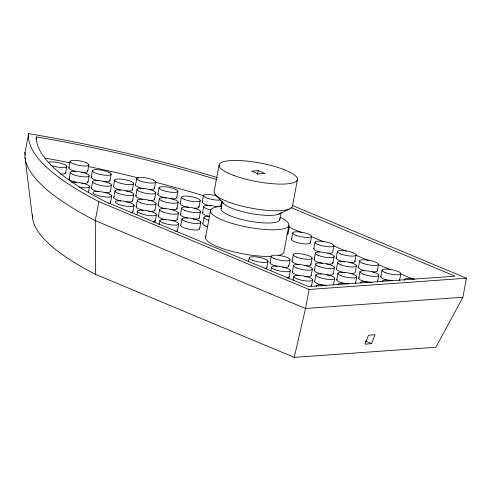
<?xml version="1.0" encoding="UTF-8"?>
<svg xmlns="http://www.w3.org/2000/svg" width="491" height="491" viewBox="0 0 491 491"><rect width="100%" height="100%" fill="white"/><g stroke="black" fill="none" stroke-linecap="round" stroke-linejoin="round"><path stroke-width="0.74" d="M217.188 177.564A375.498 88.932 10.6 0 0 28.601 133.632L25.041 152.658L25.317 154.929M36.033 139.106L36.444 136.915L48.615 139.027A367.526 87.042 10.6 0 1 216.887 179.651M65.622 172.93L66.837 166.461M68.85 167.897L70.066 161.429M69.133 178.798L70.342 172.329M87.668 171.359L88.877 164.884M87.944 182.259L89.159 175.79M91.179 177.226L92.388 170.758M88.362 192.441L89.436 186.69M91.455 188.127L92.664 181.658M28.601 133.632A376.511 89.172 10.6 0 0 98.832 201.605L95.272 220.637L95.696 274.414L294.213 357.368L435.855 347.247L462.89 297.239L466.45 278.213L292.317 205.447M109.99 180.682L111.199 174.213M110.272 191.588L111.482 185.119M110.549 202.488L111.758 196.019M113.501 186.555L114.71 180.08M113.777 197.456L114.992 190.987M132.312 190.011L133.521 183.542M132.595 200.917L133.804 194.448M135.541 184.978L136.75 178.509M132.871 211.817L134.08 205.348M135.823 195.878L137.032 189.409M136.099 206.785L137.314 200.316M136.921 214.812L137.59 211.216M154.352 188.44L155.561 181.965M154.634 199.34L155.843 192.871M154.917 210.246L156.126 203.771M157.863 194.307L159.072 187.838M158.145 205.207L159.354 198.738M155.193 221.146L156.408 214.677M158.421 216.114L159.636 209.645M159.109 224.86L159.913 220.545M176.674 197.763L177.883 191.294M176.956 208.669L178.165 202.2M180.185 203.636L181.394 197.161M177.239 219.569L178.448 213.1M177.515 230.475L178.73 224.006M180.467 214.536L181.676 208.067M180.743 225.443L181.958 218.968M198.996 207.092L200.205 200.623M202.224 202.059L203.434 195.59M199.278 217.998L200.488 211.529M202.507 212.959L203.716 206.49M199.561 228.898L200.77 222.429M202.789 223.865L203.998 217.396M205.545 237.441L210.535 210.799M219.078 165.123L214.094 191.766A39.857 9.439 10.6 0 0 252.313 208.337A39.857 9.439 10.6 0 0 292.495 206.073L297.485 179.43M221.042 205.52L221.846 201.206M221.048 208.779L222.343 201.862M257.536 174.403L258.241 170.641L264.937 173.44L258.321 173.912L251.625 171.114L258.241 170.641M248.532 261.451L249.201 257.855M266.803 267.785L268.018 261.316M270.032 262.753L271.247 256.284M279.845 219.508L281.14 212.591M270.854 270.78L271.523 267.184M288.935 225.099L283.951 251.742A39.857 9.439 10.6 0 1 278.624 255.394M288.008 233.501L289.217 227.032M291.513 239.369L292.728 232.9M288.849 266.214L290.058 259.739M289.125 277.114L290.341 270.645M292.077 261.175L293.287 254.706M292.354 272.082L293.569 265.613M293.176 280.109L293.845 276.513M310.33 242.83L311.54 236.361M310.889 264.637L312.098 258.168M313.835 248.698L315.05 242.229M311.171 275.537L312.38 269.068M314.117 259.604L315.326 253.129M466.45 278.213L309.066 289.457L305.506 308.489L294.213 357.368M312.663 279.974L311.447 286.443A9.562 2.265 10.6 0 0 311.116 285.701M314.4 270.504L315.609 264.035M314.676 281.411L315.891 274.935M333.862 245.69L332.653 252.159A9.562 2.265 10.6 0 1 327.693 253.239M332.929 263.059L334.144 256.59M333.211 273.966L334.42 267.497M336.157 258.027L337.372 251.558M334.702 278.397L333.493 284.866A9.562 2.265 10.6 0 0 333.162 284.129M336.439 268.927L337.648 262.458M336.722 279.833L337.931 273.364M354.975 261.488L356.184 255.013M356.466 265.919L355.251 272.388A9.562 2.265 10.6 0 1 350.298 273.475M355.533 283.295L356.742 276.82M358.479 267.356L359.694 260.887M358.761 278.256L359.971 271.787M377.297 270.817L378.506 264.342M377.573 281.717L378.788 275.248M380.801 276.685L382.016 270.21M400.828 273.671L399.619 280.14A9.562 2.265 10.6 0 0 399.557 279.79M371.595 343.675L375.056 334.739L368.446 335.212L364.979 344.148L371.595 343.675L365.224 341.018M24.55 152.695L25.041 152.658A376.511 89.172 10.6 0 0 95.272 220.637L305.506 308.489L462.89 297.239M278.937 214.119L289.383 209.037M290.875 207.54L455.096 276.163L308.735 286.621L104.884 201.439L94.051 195.645A368.538 87.281 10.6 0 1 36.451 139.898L36.444 136.915M288.733 227.161L301.474 232.482M311.38 236.625L324.121 241.953M333.321 245.795L346.063 251.122M355.975 255.259L368.716 260.586M378.629 264.729L390.658 269.755M400.57 273.898L413.312 279.219M50.334 164.994L51.334 165.412A9.562 2.265 10.6 0 0 64.125 167.529A9.562 2.265 10.6 0 0 64.524 164.467L63.523 164.049A9.562 2.265 10.6 0 0 48.529 162.417M98.832 201.605L309.066 289.457M215.083 194.332L223.209 203.09M25.047 157.599L32.486 217.679M95.696 274.414A338.864 80.254 10.6 0 1 32.375 214.696M45.055 158.059A367.526 87.042 10.6 0 1 69.851 162.742M88.141 166.461A367.526 87.042 10.6 0 1 138.566 177.957M155.217 182.167A367.526 87.042 10.6 0 1 203.894 195.792M110.217 201.752A9.562 2.265 10.6 0 1 108.75 203.458M177.454 230.119A9.562 2.265 10.6 0 1 175.717 231.439M154.861 220.41A9.562 2.265 10.6 0 1 153.395 222.116M199.499 228.548A9.562 2.265 10.6 0 1 189.857 229.42A9.562 2.265 10.6 0 1 180.891 225.124M132.257 200.175A9.562 2.265 10.6 0 1 126.347 201.911M120.804 200.997A9.562 2.265 10.6 0 1 117.091 199.868L116.091 199.45A9.562 2.265 10.6 0 1 114.28 196.873M176.901 218.833A9.562 2.265 10.6 0 1 170.991 220.569M165.449 219.649A9.562 2.265 10.6 0 1 158.924 215.524M207.239 226.676A9.562 2.265 10.6 0 1 206.097 226.277L205.097 225.854A9.562 2.265 10.6 0 1 202.936 223.546M154.303 198.603A9.562 2.265 10.6 0 1 148.392 200.334M142.85 199.42A9.562 2.265 10.6 0 1 139.131 198.29L138.131 197.873A9.562 2.265 10.6 0 1 136.326 195.295M199.217 217.642A9.562 2.265 10.6 0 1 193.037 218.992M187.494 218.078A9.562 2.265 10.6 0 1 180.97 213.953M176.625 207.926A9.562 2.265 10.6 0 1 170.715 209.663M165.172 208.749A9.562 2.265 10.6 0 1 158.292 204.894M208.448 220.207A9.562 2.265 10.6 0 1 208.951 216.31M209.534 216.5A9.562 2.265 10.6 0 1 203.01 212.376M220.705 204.778A9.562 2.265 10.6 0 1 216.083 206.601M210.639 205.901A9.562 2.265 10.6 0 1 209.252 205.594M207.926 205.25A9.562 2.265 10.6 0 1 202.372 201.74M210.743 210.031A9.562 2.265 10.6 0 1 204.219 205.907A9.562 2.265 10.6 0 1 216.832 206.76M198.665 206.355A9.562 2.265 10.6 0 1 194.043 208.178M188.593 207.478A9.562 2.265 10.6 0 1 180.332 203.317M220.453 200.015A9.562 2.265 10.6 0 1 207.889 198.401A9.562 2.265 10.6 0 1 204.495 194.786A9.562 2.265 10.6 0 1 216.549 195.854M154.021 187.697A9.562 2.265 10.6 0 1 149.399 189.52M143.949 188.82A9.562 2.265 10.6 0 1 138.855 187.39L137.854 186.967A9.562 2.265 10.6 0 1 135.688 184.659M132.251 189.661A9.562 2.265 10.6 0 1 126.07 191.011M120.528 190.091A9.562 2.265 10.6 0 1 116.809 188.961L115.808 188.544A9.562 2.265 10.6 0 1 113.648 186.236M110.205 191.232A9.562 2.265 10.6 0 1 104.024 192.582M98.482 191.668A9.562 2.265 10.6 0 1 94.769 190.539L93.769 190.121A9.562 2.265 10.6 0 1 91.958 187.544M79.039 187.077A9.562 2.265 10.6 0 0 88.38 187.501A9.562 2.265 10.6 0 0 87.128 184.702L86.128 184.285A9.562 2.265 10.6 0 0 71.686 182.431M109.659 179.945A9.562 2.265 10.6 0 1 103.748 181.682M98.206 180.762A9.562 2.265 10.6 0 1 94.487 179.632L93.486 179.215A9.562 2.265 10.6 0 1 91.682 176.637M65.561 172.58A9.562 2.265 10.6 0 1 60.669 174.017M87.607 171.003A9.562 2.265 10.6 0 1 81.426 172.353M75.884 171.433A9.562 2.265 10.6 0 1 72.165 170.309L71.164 169.886A9.562 2.265 10.6 0 1 69.36 167.308M87.613 181.523A9.562 2.265 10.6 0 1 81.702 183.253M76.16 182.339A9.562 2.265 10.6 0 1 72.447 181.21L71.447 180.792A9.562 2.265 10.6 0 1 69.636 178.215M333.15 273.61A9.562 2.265 10.6 0 1 326.969 274.96M321.427 274.046A9.562 2.265 10.6 0 1 314.903 269.921M321.703 284.946A9.562 2.265 10.6 0 1 314.829 281.091M360.314 283.043A9.562 2.265 10.6 0 1 372.037 282.613M289.064 276.758A9.562 2.265 10.6 0 1 287.327 278.084M382.354 281.472A9.562 2.265 10.6 0 1 392.696 280.729M338.274 284.62A9.562 2.265 10.6 0 1 348.61 283.884M399.465 280.459A9.562 2.265 10.6 0 1 399.109 280.729M389.216 280.527A9.562 2.265 10.6 0 1 387.829 280.22M386.503 279.876A9.562 2.265 10.6 0 1 381.304 276.095M311.11 275.187A9.562 2.265 10.6 0 1 304.929 276.537M299.381 275.617A9.562 2.265 10.6 0 1 292.857 271.492M377.235 270.461A9.562 2.265 10.6 0 1 372.338 271.897M364.181 270.547A9.562 2.265 10.6 0 1 358.633 267.036M344.854 272.775A9.562 2.265 10.6 0 1 336.587 268.614M404.67 280.281A9.562 2.265 10.6 0 1 414.735 279.158M367.176 282.104A9.562 2.265 10.6 0 1 359.265 277.673M377.241 280.975A9.562 2.265 10.6 0 1 377.426 282.037M316.499 286.578A9.562 2.265 10.6 0 1 326.57 285.455M354.643 260.746A9.562 2.265 10.6 0 1 350.015 262.568M344.572 261.869A9.562 2.265 10.6 0 1 343.184 261.562M341.859 261.218A9.562 2.265 10.6 0 1 336.66 257.437M332.597 262.323A9.562 2.265 10.6 0 1 326.687 264.06M322.532 263.446A9.562 2.265 10.6 0 1 314.621 259.015M310.558 263.894A9.562 2.265 10.6 0 1 304.647 265.631M299.105 264.717A9.562 2.265 10.6 0 1 292.225 260.862M266.742 267.435A9.562 2.265 10.6 0 1 265.005 268.755M288.518 265.471A9.562 2.265 10.6 0 1 282.607 267.208M277.059 266.288A9.562 2.265 10.6 0 1 270.185 262.433M287.947 233.145A9.562 2.265 10.6 0 1 286.947 234.305M288.413 225.885A9.562 2.265 10.6 0 1 288.156 227.836M309.999 242.088A9.562 2.265 10.6 0 1 300.627 243.352A9.562 2.265 10.6 0 1 292.016 238.786M319.537 251.889A9.562 2.265 10.6 0 1 313.982 248.385M132.809 211.461A9.562 2.265 10.6 0 1 131.072 212.787M176.613 197.413A9.562 2.265 10.6 0 1 170.432 198.763M166.271 198.149A9.562 2.265 10.6 0 1 161.177 196.713L160.176 196.296A9.562 2.265 10.6 0 1 158.366 193.718M271.953 256.296A39.857 9.439 10.6 0 1 226.732 249.937A39.857 9.439 10.6 0 1 205.981 236.318M154.855 209.89A9.562 2.265 10.6 0 1 148.669 211.24M143.126 210.32A9.562 2.265 10.6 0 1 136.246 206.465M343.749 283.368A9.562 2.265 10.6 0 1 337.225 279.244M355.202 282.552A9.562 2.265 10.6 0 1 355.386 283.608M280.95 212.738A29.89 7.077 10.6 0 1 251.134 213.597A29.89 7.077 10.6 0 1 222.607 202.096M279.71 218.581A29.89 7.077 10.6 0 1 249.71 221.208A29.89 7.077 10.6 0 1 221.373 207.939M280.257 217.31A39.857 9.439 10.6 0 1 275.482 229.727A39.857 9.439 10.6 0 1 221.153 219.477A39.857 9.439 10.6 0 1 221.834 206.288M153.253 179.976L152.253 179.559A9.562 2.265 10.6 0 0 139.462 177.441A9.562 2.265 10.6 0 0 139.063 180.498L140.064 180.915A9.562 2.265 10.6 0 0 152.854 183.039A9.562 2.265 10.6 0 0 153.253 179.976M175.575 189.305L174.575 188.888A9.562 2.265 10.6 0 0 161.785 186.764A9.562 2.265 10.6 0 0 161.386 189.827L162.386 190.244A9.562 2.265 10.6 0 0 175.177 192.362A9.562 2.265 10.6 0 0 175.575 189.305M86.563 162.895L85.563 162.478A9.562 2.265 10.6 0 0 72.772 160.361A9.562 2.265 10.6 0 0 72.38 163.417L73.38 163.834A9.562 2.265 10.6 0 0 86.171 165.958A9.562 2.265 10.6 0 0 86.563 162.895M108.885 172.224L107.885 171.807A9.562 2.265 10.6 0 0 95.094 169.683A9.562 2.265 10.6 0 0 94.702 172.746L95.702 173.163A9.562 2.265 10.6 0 0 108.493 175.281A9.562 2.265 10.6 0 0 108.885 172.224M131.207 181.553L130.207 181.13A9.562 2.265 10.6 0 0 117.417 179.012A9.562 2.265 10.6 0 0 117.024 182.075L118.024 182.492A9.562 2.265 10.6 0 0 130.815 184.61A9.562 2.265 10.6 0 0 131.207 181.553M153.53 190.876L152.529 190.459A9.562 2.265 10.6 0 0 139.739 188.341A9.562 2.265 10.6 0 0 139.346 191.404L140.346 191.821A9.562 2.265 10.6 0 0 153.137 193.939A9.562 2.265 10.6 0 0 153.53 190.876M86.846 173.796L85.845 173.378A9.562 2.265 10.6 0 0 73.055 171.261A9.562 2.265 10.6 0 0 72.656 174.323L73.656 174.741A9.562 2.265 10.6 0 0 86.447 176.858A9.562 2.265 10.6 0 0 86.846 173.796M109.168 183.125L108.167 182.707A9.562 2.265 10.6 0 0 95.377 180.59A9.562 2.265 10.6 0 0 94.978 183.652L95.978 184.07A9.562 2.265 10.6 0 0 108.769 186.187A9.562 2.265 10.6 0 0 109.168 183.125M131.49 192.454L130.489 192.036A9.562 2.265 10.6 0 0 117.699 189.919A9.562 2.265 10.6 0 0 117.3 192.975L118.3 193.399A9.562 2.265 10.6 0 0 131.091 195.516A9.562 2.265 10.6 0 0 131.49 192.454M109.45 194.031L108.45 193.614A9.562 2.265 10.6 0 0 95.659 191.49A9.562 2.265 10.6 0 0 95.26 194.553L96.261 194.97A9.562 2.265 10.6 0 0 109.051 197.087A9.562 2.265 10.6 0 0 109.45 194.031M233.796 175.453A39.857 9.439 10.6 0 0 297.049 180.553A39.857 9.439 10.6 0 0 243.996 160.827A39.857 9.439 10.6 0 0 233.796 175.453M163.227 222.957A9.562 2.265 10.6 0 0 178.577 224.319A9.562 2.265 10.6 0 0 166.154 219.551A9.562 2.265 10.6 0 0 163.227 222.957M185.267 221.38A9.562 2.265 10.6 0 0 200.623 222.748A9.562 2.265 10.6 0 0 188.2 217.973A9.562 2.265 10.6 0 0 185.267 221.38M184.708 199.573A9.562 2.265 10.6 0 0 200.058 200.942A9.562 2.265 10.6 0 0 187.636 196.167A9.562 2.265 10.6 0 0 184.708 199.573M140.905 213.628A9.562 2.265 10.6 0 0 156.255 214.99A9.562 2.265 10.6 0 0 143.832 210.222A9.562 2.265 10.6 0 0 140.905 213.628M118.583 204.299A9.562 2.265 10.6 0 0 133.933 205.668A9.562 2.265 10.6 0 0 121.51 200.893A9.562 2.265 10.6 0 0 118.583 204.299M162.944 212.051A9.562 2.265 10.6 0 0 178.301 213.419A9.562 2.265 10.6 0 0 165.878 208.644A9.562 2.265 10.6 0 0 162.944 212.051M140.622 202.722A9.562 2.265 10.6 0 0 155.978 204.09A9.562 2.265 10.6 0 0 143.556 199.315A9.562 2.265 10.6 0 0 140.622 202.722M184.99 210.479A9.562 2.265 10.6 0 0 200.34 211.842A9.562 2.265 10.6 0 0 187.918 207.073A9.562 2.265 10.6 0 0 184.99 210.479M162.668 201.15A9.562 2.265 10.6 0 0 178.018 202.513A9.562 2.265 10.6 0 0 165.596 197.744A9.562 2.265 10.6 0 0 162.668 201.15M297.159 278.925A9.562 2.265 10.6 0 0 312.509 280.287A9.562 2.265 10.6 0 0 300.087 275.519A9.562 2.265 10.6 0 0 297.159 278.925M341.245 275.77A9.562 2.265 10.6 0 0 356.595 277.139A9.562 2.265 10.6 0 0 344.173 272.364A9.562 2.265 10.6 0 0 341.245 275.77M363.002 263.293A9.562 2.265 10.6 0 0 378.358 264.661A9.562 2.265 10.6 0 0 365.936 259.886A9.562 2.265 10.6 0 0 363.002 263.293M319.199 277.347A9.562 2.265 10.6 0 0 334.555 278.716A9.562 2.265 10.6 0 0 322.133 273.941A9.562 2.265 10.6 0 0 319.199 277.347M296.877 268.018A9.562 2.265 10.6 0 0 312.233 269.387A9.562 2.265 10.6 0 0 299.811 264.612A9.562 2.265 10.6 0 0 296.877 268.018M274.837 269.596A9.562 2.265 10.6 0 0 290.187 270.958A9.562 2.265 10.6 0 0 277.765 266.19A9.562 2.265 10.6 0 0 274.837 269.596M340.963 264.87A9.562 2.265 10.6 0 0 356.313 266.232A9.562 2.265 10.6 0 0 343.89 261.464A9.562 2.265 10.6 0 0 340.963 264.87M385.325 272.622A9.562 2.265 10.6 0 0 400.681 273.99A9.562 2.265 10.6 0 0 388.258 269.215A9.562 2.265 10.6 0 0 385.325 272.622M318.923 266.447A9.562 2.265 10.6 0 0 334.273 267.81A9.562 2.265 10.6 0 0 321.851 263.041A9.562 2.265 10.6 0 0 318.923 266.447M363.285 274.199A9.562 2.265 10.6 0 0 378.635 275.561A9.562 2.265 10.6 0 0 366.212 270.793A9.562 2.265 10.6 0 0 363.285 274.199M340.68 253.964A9.562 2.265 10.6 0 0 356.036 255.332A9.562 2.265 10.6 0 0 343.614 250.557A9.562 2.265 10.6 0 0 340.68 253.964M252.515 260.267A9.562 2.265 10.6 0 0 267.865 261.635A9.562 2.265 10.6 0 0 255.443 256.861A9.562 2.265 10.6 0 0 252.515 260.267M318.641 255.541A9.562 2.265 10.6 0 0 333.99 256.91A9.562 2.265 10.6 0 0 321.568 252.135A9.562 2.265 10.6 0 0 318.641 255.541M274.555 258.689A9.562 2.265 10.6 0 0 289.911 260.058A9.562 2.265 10.6 0 0 277.489 255.283A9.562 2.265 10.6 0 0 274.555 258.689M296.601 257.118A9.562 2.265 10.6 0 0 311.951 258.481A9.562 2.265 10.6 0 0 299.528 253.712A9.562 2.265 10.6 0 0 296.601 257.118M296.036 235.312A9.562 2.265 10.6 0 0 311.392 236.674A9.562 2.265 10.6 0 0 298.97 231.905A9.562 2.265 10.6 0 0 296.036 235.312M318.358 244.641A9.562 2.265 10.6 0 0 333.714 246.003A9.562 2.265 10.6 0 0 321.292 241.234A9.562 2.265 10.6 0 0 318.358 244.641"/></g></svg>
